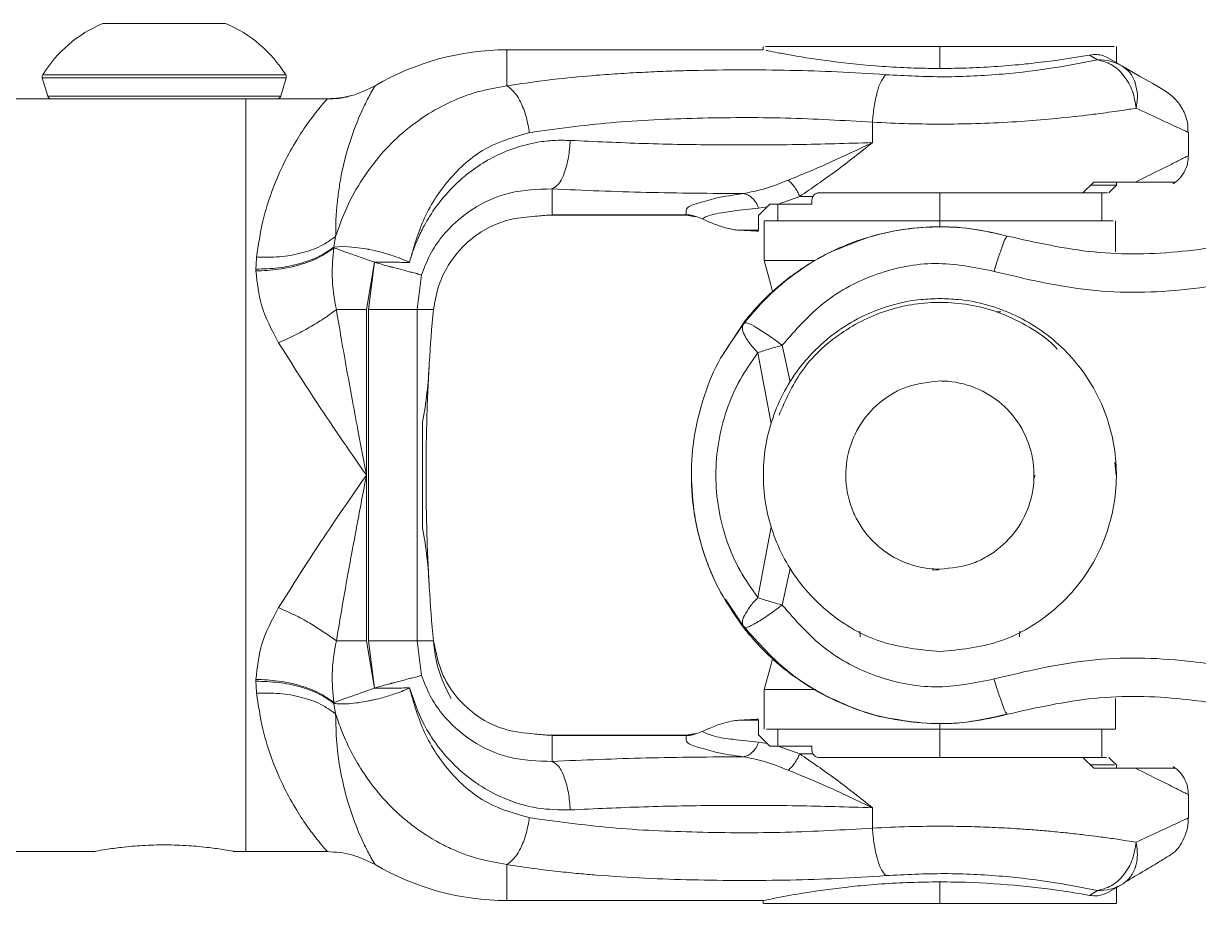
# Model space of a CAD drawing. Header units: feet. Extents: x -21 to 5170, y -254 to 1413.
# Drawn here: x 2082.839 to 2085.85, y 48.841 to 51.097 of the extents above; entities that cross this region are included whole.
import ezdxf

# ---------------------------------------------------------------- set-up
doc = ezdxf.new("R2010")
doc.units = ezdxf.units.FT
doc.header["$MEASUREMENT"] = 0
doc.layers.add('ATI CENTER SUPPORT', color=7, linetype='Continuous')

msp = doc.modelspace()

# ---------------------------------------------------------------- linework, layer by layer
at = {"layer": 'ATI CENTER SUPPORT', "color": 8, "linetype": 'Continuous', "lineweight": 15}
for p, q in [((2083.35692, 51.09696), (2083.04238, 51.09696)), ((2084.07794, 51.02942), (2084.73507, 51.02942)), ((2084.07794, 50.93717), (2084.07794, 51.02942)), ((2084.73507, 51.02925), (2084.73507, 51.0376)), ((2085.18752, 50.98175), (2085.18752, 51.0376)), ((2085.5914, 51.00374), (2085.5711, 51.01618)), ((2085.63996, 51.0376), (2085.63996, 50.99729)), ((2085.65411, 50.98842), (2085.61969, 51.0083)), ((2082.90114, 50.9109), (2082.88728, 50.95777)), ((2082.88728, 50.95777), (2083.51201, 50.95777)), ((2083.51096, 50.96559), (2082.88833, 50.96559)), ((2083.51201, 50.95777), (2083.49815, 50.9109)), ((2080.84541, 50.90399), (2083.4889, 50.90399)), ((2083.49815, 50.9109), (2082.90114, 50.9109)), ((2083.40857, 48.97429), (2083.40857, 50.90399)), ((2083.61773, 50.90399), (2083.4889, 50.90399)), ((2085.01472, 50.79169), (2085.01472, 50.84389)), ((2085.82432, 50.81774), (2085.82432, 50.758)), ((2085.58176, 50.69051), (2085.55426, 50.66302)), ((2085.58176, 50.69051), (2085.68897, 50.69051)), ((2085.63996, 50.69051), (2085.63996, 50.68234)), ((2084.19372, 50.60676), (2084.19372, 50.67271)), ((2084.77295, 50.63383), (2084.82826, 50.65352)), ((2084.82826, 50.65352), (2084.86214, 50.65352)), ((2084.87877, 50.66302), (2085.55426, 50.66302)), ((2085.18752, 50.5755), (2085.18752, 50.66305)), ((2085.6024, 50.66304), (2085.6024, 50.59087)), ((2084.723, 50.62357), (2084.7449, 50.62675)), ((2084.7449, 50.62675), (2084.72304, 50.60488)), ((2084.7449, 50.62674), (2084.75199, 50.63383)), ((2084.75199, 50.63383), (2084.85947, 50.63383)), ((2084.77263, 50.59087), (2084.77263, 50.63383)), ((2084.85947, 50.64372), (2084.85947, 50.63383)), ((2084.14995, 50.60279), (2084.19372, 50.60676)), ((2084.19372, 50.60676), (2084.53751, 50.60676)), ((2084.54062, 50.60583), (2084.19372, 50.60583)), ((2084.56062, 50.60146), (2084.53844, 50.60583)), ((2084.57887, 50.59658), (2084.55935, 50.60272)), ((2084.72304, 50.60488), (2084.72304, 50.5668)), ((2084.73741, 50.4892), (2084.73741, 50.59087)), ((2085.63762, 50.59087), (2085.63762, 50.51174)), ((2084.72304, 50.5668), (2084.67685, 50.5668)), ((2083.63907, 50.55113), (2083.63477, 50.52402)), ((2083.63477, 50.52197), (2083.63477, 50.52402)), ((2083.73878, 50.48482), (2083.7178, 50.36367)), ((2083.72307, 50.36367), (2083.739, 50.48509)), ((2083.43473, 50.46736), (2083.43473, 50.46257)), ((2083.85912, 50.45237), (2083.84756, 50.36367)), ((2083.7178, 50.36367), (2083.64081, 50.36367)), ((2083.7178, 49.5146), (2083.7178, 50.36367)), ((2083.88985, 50.36367), (2083.72307, 50.36367)), ((2083.72307, 49.5146), (2083.72307, 50.36367)), ((2083.84756, 50.36367), (2083.84756, 49.5146)), ((2085.3315, 50.35776), (2085.34382, 50.35776)), ((2084.62625, 50.23996), (2084.68606, 50.33164)), ((2084.64242, 50.26527), (2084.68492, 50.32826)), ((2084.68606, 50.33164), (2084.68145, 50.32313)), ((2084.68306, 50.3237), (2084.68457, 50.32973)), ((2084.78364, 50.27203), (2084.80393, 50.17848)), ((2084.72092, 50.25279), (2084.75534, 50.07198)), ((2083.86176, 49.80313), (2083.86176, 50.07515)), ((2085.63586, 49.97174), (2085.63965, 49.93914)), ((2085.42988, 49.93267), (2085.43122, 49.93938)), ((2085.43122, 49.93938), (2085.42988, 49.93267)), ((2085.41516, 49.85866), (2085.41686, 49.8672)), ((2084.75534, 49.8063), (2084.72092, 49.62548)), ((2084.80393, 49.69979), (2084.78364, 49.60625)), ((2085.16812, 49.696), (2085.18389, 49.6964)), ((2084.68492, 49.55001), (2084.63854, 49.62145)), ((2084.67967, 49.55809), (2084.68606, 49.54663)), ((2084.68457, 49.54855), (2084.68301, 49.55456)), ((2084.98238, 49.53953), (2084.98322, 49.52483)), ((2085.39181, 49.52483), (2085.39265, 49.53947)), ((2083.64081, 49.5146), (2083.7178, 49.5146)), ((2083.7178, 49.5146), (2083.73878, 49.39345)), ((2083.72307, 49.5146), (2083.88985, 49.5146)), ((2083.739, 49.39318), (2083.72307, 49.5146)), ((2083.84756, 49.5146), (2083.85912, 49.4259)), ((2084.79145, 49.4405), (2084.76395, 49.46363)), ((2083.43473, 49.4157), (2083.43473, 49.41091)), ((2084.73741, 49.28789), (2084.73741, 49.38957)), ((2083.63477, 49.35425), (2083.63477, 49.3563)), ((2083.63477, 49.35425), (2083.63907, 49.32714)), ((2085.63762, 49.3665), (2085.63762, 49.28789)), ((2085.36032, 49.32623), (2085.36032, 49.32623)), ((2084.67684, 49.31147), (2084.72304, 49.31147)), ((2084.72304, 49.31147), (2084.72304, 49.27339)), ((2085.18752, 49.30311), (2085.18752, 49.30445)), ((2085.18752, 49.21572), (2085.18752, 49.30252)), ((2084.19372, 49.27151), (2084.14994, 49.27549)), ((2084.15139, 49.27545), (2084.15362, 49.27539)), ((2084.19372, 49.27244), (2084.54062, 49.27244)), ((2084.19372, 49.20556), (2084.19372, 49.27151)), ((2084.53751, 49.27151), (2084.19372, 49.27151)), ((2084.53857, 49.27245), (2084.56063, 49.27682)), ((2084.55936, 49.27555), (2084.57887, 49.28169)), ((2084.72304, 49.27339), (2084.7449, 49.25152)), ((2084.77263, 49.24444), (2084.77263, 49.28789)), ((2085.6024, 49.28789), (2085.6024, 49.21572)), ((2084.7449, 49.25152), (2084.723, 49.2547)), ((2084.7449, 49.25153), (2084.75199, 49.24444)), ((2084.75199, 49.24444), (2084.85947, 49.24444)), ((2084.82826, 49.22475), (2084.77295, 49.24444)), ((2084.85947, 49.24444), (2084.85947, 49.23455)), ((2084.86214, 49.22475), (2084.82826, 49.22475)), ((2085.55426, 49.21526), (2084.87877, 49.21526)), ((2085.58176, 49.18776), (2085.55426, 49.21526)), ((2085.58176, 49.18776), (2085.79161, 49.18776)), ((2085.63996, 49.19642), (2085.63996, 49.18776)), ((2085.82432, 49.12027), (2085.82432, 49.06053)), ((2085.01472, 49.08658), (2085.01472, 49.03438)), ((2083.01874, 48.97429), (2080.84541, 48.97429)), ((2083.61773, 48.97429), (2083.37821, 48.97429)), ((2084.07794, 48.84885), (2084.07794, 48.9411)), ((2085.18752, 48.84116), (2085.18752, 48.89653)), ((2085.5711, 48.86209), (2085.5914, 48.87453)), ((2085.61969, 48.86998), (2085.65411, 48.88985)), ((2085.63996, 48.88098), (2085.63996, 48.84116)), ((2084.73507, 48.84885), (2084.07794, 48.84885)), ((2084.73507, 48.84116), (2084.73507, 48.84885))]:
    msp.add_line(p, q, dxfattribs=at)
at = {"layer": 'ATI CENTER SUPPORT', "color": 8, "linetype": 'Continuous', "lineweight": 15, "flags": 128}
for points in [[(2085.18752, 51.0376), (2085.03776, 51.0376), (2084.90489, 51.0376), (2084.80388, 51.0376), (2084.74612, 51.0376), (2084.74086, 51.0376)], [(2085.18752, 51.0376), (2085.33728, 51.0376), (2085.47015, 51.0376), (2085.57116, 51.0376), (2085.62892, 51.0376), (2085.63417, 51.0376)], [(2085.65411, 50.98842), (2085.69927, 50.96235), (2085.73325, 50.94273), (2085.75441, 50.93051), (2085.76161, 50.92636)], [(2085.57359, 50.68234), (2085.60028, 50.68234), (2085.63834, 50.68234), (2085.63513, 50.68234)], [(2085.63996, 50.68234), (2085.63031, 50.67269), (2085.62066, 50.66304)], [(2084.87454, 50.66305), (2084.91319, 50.66305), (2085.03959, 50.66305), (2085.11128, 50.66305), (2085.18752, 50.66305)], [(2084.87454, 50.66304), (2084.89576, 50.66305), (2085.00984, 50.66305), (2085.14397, 50.66305), (2085.18752, 50.66305)], [(2085.55429, 50.66304), (2085.57476, 50.66304), (2085.61717, 50.66304), (2085.61113, 50.66304), (2085.6024, 50.66304)], [(2085.55429, 50.66304), (2085.59229, 50.66304), (2085.59709, 50.66304)], [(2085.18752, 50.59087), (2085.33651, 50.59087), (2085.46871, 50.59087), (2085.56919, 50.59087), (2085.62664, 50.59087), (2085.63186, 50.59087)], [(2083.63477, 50.52402), (2083.65461, 50.52548), (2083.67236, 50.52486), (2083.69695, 50.52227), (2083.70993, 50.52028), (2083.71648, 50.51913), (2083.71975, 50.51853), (2083.72139, 50.51822), (2083.72221, 50.51806), (2083.7228, 50.51792), (2083.72295, 50.5179), (2083.72299, 50.5179), (2083.723, 50.51791)], [(2083.63477, 50.52197), (2083.64322, 50.51895), (2083.65341, 50.51532), (2083.66514, 50.51113), (2083.6782, 50.50646), (2083.69236, 50.5014), (2083.70736, 50.49604), (2083.72293, 50.49048), (2083.73878, 50.48482)], [(2084.75874, 50.40962), (2084.75311, 50.43063), (2084.73741, 50.4892)], [(2084.73741, 50.4892), (2084.754, 50.4892), (2084.80252, 50.4892), (2084.86789, 50.4892)], [(2084.73741, 49.38957), (2084.75311, 49.44813), (2084.75868, 49.46894)], [(2083.73878, 49.39345), (2083.72293, 49.38779), (2083.70736, 49.38223), (2083.69236, 49.37687), (2083.6782, 49.37181), (2083.66514, 49.36715), (2083.65341, 49.36296), (2083.64322, 49.35932), (2083.63477, 49.3563)], [(2084.86975, 49.38957), (2084.80252, 49.38957), (2084.754, 49.38957), (2084.73741, 49.38957)], [(2085.18752, 49.28789), (2085.03853, 49.28789), (2084.90632, 49.28789), (2084.80585, 49.28789), (2084.7484, 49.28789), (2084.74317, 49.28789)], [(2085.18752, 49.28789), (2085.05017, 49.28789), (2084.92831, 49.28789), (2084.83569, 49.28789), (2084.78275, 49.28789), (2084.77794, 49.28789)], [(2085.26375, 49.21572), (2085.12587, 49.21572), (2085.00638, 49.21572), (2084.88635, 49.21572), (2084.87627, 49.21572)], [(2085.6149, 49.21572), (2085.61113, 49.21572), (2085.55735, 49.21572), (2085.46185, 49.21572), (2085.33544, 49.21572), (2085.26375, 49.21572)], [(2085.62066, 49.21572), (2085.63031, 49.20607), (2085.63996, 49.19642)], [(2085.63513, 49.19642), (2085.62559, 49.19642), (2085.57309, 49.19642)], [(2085.18752, 48.84116), (2085.16706, 48.84116), (2085.08865, 48.84116), (2085.0214, 48.84116), (2084.97287, 48.84116), (2084.95762, 48.84116)]]:
    msp.add_lwpolyline(points, dxfattribs=at)
at = {"layer": 'ATI CENTER SUPPORT', "color": 8, "linetype": 'Continuous', "lineweight": 15}
for centre, radius, start, end in [((2083.1701, 50.79119), 0.33137, 112.67067, 148.24515), ((2083.22916, 50.79114), 0.33143, 31.7581, 67.32609), ((2084.07794, 50.36366), 0.66575, 90.00041, 120.50254), ((2082.89655, 50.9605), 0.00966, 148.2622, 196.42143), ((2083.50277, 50.96051), 0.00964, 343.48177, 31.76936), ((2082.91039, 50.91363), 0.00965, 196.46921, 269.99037), ((2083.4889, 50.91363), 0.00965, 270.00963, 343.53079), ((2084.19373, 50.3636), 0.24223, 90.00085, 98.8622), ((2087.11325, 50.04045), 3.23957, 174.27387, 176.71748), ((2082.80041, 50.27283), 1.07961, 349.44906, 357.51078), ((2088.94204, 49.93914), 5.07117, 176.78493, 183.21507), ((2082.80041, 49.60544), 1.0796, 2.48922, 10.55097), ((2087.11327, 49.83783), 3.23959, 183.2825, 185.72611), ((2084.19372, 49.5146), 0.24216, 261.10947, 270.05826), ((2084.07794, 49.51461), 0.66575, 239.49935, 269.99979)]:
    msp.add_arc(centre, radius, start, end, dxfattribs=at)
for points, knots in [([(2085.5711, 51.01618), (2085.55608, 51.0136), (2085.5224, 51.00781), (2085.46776, 50.99997), (2085.4045, 50.99252), (2085.33571, 50.98658), (2085.26205, 50.98268), (2085.16301, 50.98093), (2085.04451, 50.98512), (2084.91803, 50.99782), (2084.82904, 51.01148), (2084.77537, 51.02139), (2084.75386, 51.02562), (2084.74414, 51.02762), (2084.74251, 51.02795)], [0, 0, 0, 0, 0.0548526, 0.1229589, 0.1985978, 0.2840214, 0.3713732, 0.4639678, 0.640411, 0.7976458, 0.9211179, 0.9642748, 0.994017, 1, 1, 1, 1]), ([(2085.61969, 51.0083), (2085.61495, 51.01061), (2085.60546, 51.01524), (2085.58871, 51.01813), (2085.57728, 51.01687), (2085.5711, 51.01618)], [0, 0, 0, 0, 0.3148621, 0.6291657, 1, 1, 1, 1]), ([(2085.04875, 50.96564), (2085.09895, 50.96306), (2085.19898, 50.95794), (2085.34426, 50.96549), (2085.47514, 50.98091), (2085.55543, 50.99668), (2085.5914, 51.00374)], [0, 0, 0, 0, 0.2761354, 0.550339, 0.7985225, 1, 1, 1, 1]), ([(2085.69046, 50.8798), (2085.68815, 50.89454), (2085.68343, 50.92464), (2085.66088, 50.96393), (2085.62945, 50.99397), (2085.6034, 51.00066), (2085.5914, 51.00374)], [0, 0, 0, 0, 0.2608888, 0.5326728, 0.7847192, 1, 1, 1, 1]), ([(2085.5914, 51.00374), (2085.60243, 51.00342), (2085.62443, 51.00276), (2085.64424, 50.99319), (2085.65411, 50.98842)], [0, 0, 0, 0, 0.5016564, 1, 1, 1, 1]), ([(2085.65411, 50.98842), (2085.66138, 50.98309), (2085.67259, 50.97486), (2085.68134, 50.96094), (2085.68508, 50.95319), (2085.68674, 50.94908), (2085.68752, 50.94697), (2085.68789, 50.94591), (2085.68808, 50.94537), (2085.68817, 50.9451), (2085.68821, 50.94496), (2085.68825, 50.94489), (2085.68825, 50.94485), (2085.68825, 50.94484), (2085.68826, 50.94483)], [0, 0, 0, 0, 0.473633, 0.7299921, 0.8633344, 0.9312727, 0.965544, 0.9827479, 0.9913728, 0.9956813, 0.9978509, 0.9993163, 0.9997451, 1, 1, 1, 1]), ([(2084.07794, 50.93717), (2084.12181, 50.9436), (2084.19793, 50.95474), (2084.29563, 50.96351), (2084.36994, 50.9688), (2084.43208, 50.97223), (2084.49297, 50.97478), (2084.57525, 50.97724), (2084.6788, 50.97854), (2084.80268, 50.97731), (2084.92586, 50.97359), (2085.00735, 50.96831), (2085.04875, 50.96564)], [0, 0, 0, 0, 0.1366654, 0.2371398, 0.3023047, 0.3663392, 0.4290226, 0.4901704, 0.6201185, 0.7482612, 0.8720844, 1, 1, 1, 1]), ([(2085.04875, 50.96564), (2085.04475, 50.96057), (2085.03439, 50.94749), (2085.02595, 50.91875), (2085.01815, 50.88336), (2085.01588, 50.85723), (2085.01472, 50.84389)], [0, 0, 0, 0, 0.14995061, 0.38765995, 0.68758676, 1, 1, 1, 1]), ([(2083.74013, 50.93735), (2083.72053, 50.92756), (2083.68193, 50.90829), (2083.63891, 50.9054), (2083.61773, 50.90399)], [0, 0, 0, 0, 0.50786415, 1, 1, 1, 1]), ([(2083.63907, 50.55113), (2083.63909, 50.56089), (2083.63913, 50.58034), (2083.64076, 50.61326), (2083.64409, 50.64951), (2083.64857, 50.68041), (2083.65599, 50.72193), (2083.66787, 50.77141), (2083.68824, 50.83189), (2083.70848, 50.87859), (2083.72464, 50.91035), (2083.73462, 50.92801), (2083.73905, 50.93552), (2083.74013, 50.93735)], [0, 0, 0, 0, 0.0724689, 0.1443743, 0.2446658, 0.3426391, 0.3761157, 0.5577768, 0.7198114, 0.8493606, 0.9353, 0.9842305, 1, 1, 1, 1]), ([(2083.63907, 50.55113), (2083.6466, 50.57266), (2083.66346, 50.62088), (2083.70012, 50.68921), (2083.74743, 50.75486), (2083.80305, 50.81249), (2083.86547, 50.86037), (2083.93373, 50.8977), (2084.00413, 50.92435), (2084.05367, 50.93296), (2084.07794, 50.93717)], [0, 0, 0, 0, 0.11077333, 0.24811088, 0.3752172, 0.50318201, 0.63615884, 0.75597721, 0.88046911, 1, 1, 1, 1]), ([(2084.13536, 50.81707), (2084.13324, 50.8301), (2084.12901, 50.85606), (2084.11591, 50.89108), (2084.10008, 50.92024), (2084.08454, 50.93212), (2084.07794, 50.93717)], [0, 0, 0, 0, 0.288569, 0.5749032, 0.8192573, 1, 1, 1, 1]), ([(2085.68826, 50.94483), (2085.69073, 50.93449), (2085.69588, 50.91299), (2085.69231, 50.89114), (2085.69046, 50.8798)], [0, 0, 0, 0, 0.4806405, 1, 1, 1, 1]), ([(2085.76161, 50.92636), (2085.77151, 50.9195), (2085.79175, 50.90548), (2085.81252, 50.87428), (2085.82372, 50.84381), (2085.82323, 50.8245), (2085.82306, 50.81772)], [0, 0, 0, 0, 0.2737733, 0.5595905, 0.8452585, 1, 1, 1, 1]), ([(2083.43651, 50.49795), (2083.44096, 50.52892), (2083.44942, 50.58789), (2083.47509, 50.66891), (2083.50499, 50.73817), (2083.53665, 50.79541), (2083.56653, 50.84048), (2083.59135, 50.87306), (2083.60787, 50.89283), (2083.61572, 50.90171), (2083.61773, 50.90399)], [0, 0, 0, 0, 0.2074684, 0.3950883, 0.5623922, 0.707923, 0.8289197, 0.9212576, 0.9798376, 1, 1, 1, 1]), ([(2083.61773, 50.90399), (2083.63692, 50.90414), (2083.65731, 50.9043), (2083.67603, 50.91141), (2083.67714, 50.91183)], [0, 0, 0, 0, 0.9409931, 1, 1, 1, 1]), ([(2085.01472, 50.84389), (2085.04569, 50.84243), (2085.10734, 50.83951), (2085.1996, 50.83862), (2085.29173, 50.84036), (2085.38038, 50.84465), (2085.46754, 50.85143), (2085.53907, 50.8588), (2085.60225, 50.86673), (2085.64815, 50.87313), (2085.67873, 50.87795), (2085.69046, 50.8798)], [0, 0, 0, 0, 0.13719478, 0.27307423, 0.40816155, 0.54487534, 0.66570313, 0.79497472, 0.86301793, 0.94745479, 1, 1, 1, 1]), ([(2085.82432, 50.81774), (2085.82155, 50.81902), (2085.81034, 50.8242), (2085.7854, 50.83579), (2085.74355, 50.85518), (2085.71013, 50.87068), (2085.69046, 50.8798)], [0, 0, 0, 0, 0.06212747, 0.25101486, 0.55919408, 1, 1, 1, 1]), ([(2084.13536, 50.81707), (2084.20471, 50.82666), (2084.34747, 50.84641), (2084.56707, 50.85539), (2084.79099, 50.85698), (2084.94056, 50.84823), (2085.01472, 50.84389)], [0, 0, 0, 0, 0.2381697, 0.490197, 0.7472647, 1, 1, 1, 1]), ([(2083.82803, 50.48451), (2083.83911, 50.52346), (2083.86149, 50.60222), (2083.92986, 50.70474), (2084.02233, 50.78521), (2084.09839, 50.80665), (2084.13536, 50.81707)], [0, 0, 0, 0, 0.25232951, 0.51018012, 0.76194868, 1, 1, 1, 1]), ([(2083.82803, 50.48451), (2083.83111, 50.49461), (2083.83725, 50.51478), (2083.84972, 50.54611), (2083.86826, 50.58451), (2083.89682, 50.62998), (2083.93392, 50.67396), (2083.97646, 50.71262), (2084.02025, 50.74297), (2084.06246, 50.76449), (2084.09769, 50.77795), (2084.12705, 50.78658), (2084.16044, 50.79355), (2084.19832, 50.79817), (2084.22631, 50.79753), (2084.24023, 50.79721)], [0, 0, 0, 0, 0.0566662, 0.1131825, 0.1808773, 0.285419, 0.4006003, 0.4886264, 0.5934316, 0.6856897, 0.7422921, 0.7957348, 0.849838, 0.9253121, 1, 1, 1, 1]), ([(2084.19372, 50.67271), (2084.1995, 50.67652), (2084.21441, 50.68636), (2084.22673, 50.71687), (2084.23698, 50.75429), (2084.23913, 50.7827), (2084.24023, 50.79721)], [0, 0, 0, 0, 0.1481931, 0.3824167, 0.6847078, 1, 1, 1, 1]), ([(2084.24023, 50.79721), (2084.30302, 50.79428), (2084.4309, 50.78832), (2084.62462, 50.78518), (2084.82003, 50.78559), (2084.95022, 50.78967), (2085.01472, 50.79169)], [0, 0, 0, 0, 0.2433918, 0.4956748, 0.7501325, 1, 1, 1, 1]), ([(2084.79869, 50.69542), (2084.82753, 50.70712), (2084.88149, 50.72901), (2084.95297, 50.76237), (2084.99609, 50.78284), (2085.01472, 50.79169)], [0, 0, 0, 0, 0.3946709, 0.7383919, 1, 1, 1, 1]), ([(2085.01472, 50.79169), (2084.98363, 50.76691), (2084.9231, 50.71866), (2084.85929, 50.67484), (2084.82826, 50.65352)], [0, 0, 0, 0, 0.5135961, 1, 1, 1, 1]), ([(2085.68897, 50.69051), (2085.70891, 50.70046), (2085.74274, 50.71733), (2085.78507, 50.73842), (2085.81024, 50.75098), (2085.82152, 50.75661), (2085.82432, 50.758)], [0, 0, 0, 0, 0.4419105, 0.7499038, 0.9380745, 1, 1, 1, 1]), ([(2085.82351, 50.75801), (2085.82364, 50.75367), (2085.82401, 50.7411), (2085.81711, 50.72113), (2085.80428, 50.70029), (2085.79162, 50.69043), (2085.78543, 50.6856)], [0, 0, 0, 0, 0.1518164, 0.4400387, 0.7263626, 1, 1, 1, 1]), ([(2084.68303, 50.66106), (2084.70161, 50.66456), (2084.74132, 50.67203), (2084.77876, 50.6873), (2084.79869, 50.69542)], [0, 0, 0, 0, 0.467743, 1, 1, 1, 1]), ([(2084.79869, 50.69542), (2084.8016, 50.69282), (2084.80776, 50.68731), (2084.81571, 50.67719), (2084.82289, 50.66588), (2084.82649, 50.65761), (2084.82827, 50.65352)], [0, 0, 0, 0, 0.22578273, 0.47813732, 0.74214957, 1, 1, 1, 1]), ([(2085.79161, 50.69051), (2085.7918, 50.69051), (2085.79529, 50.69051), (2085.76686, 50.69051), (2085.74878, 50.69051), (2085.71315, 50.69051), (2085.68897, 50.69051)], [0, 0, 0, 0, 0.0053254, 0.0951155, 0.3859618, 1, 1, 1, 1]), ([(2084.19372, 50.67271), (2084.15692, 50.67173), (2084.0849, 50.6698), (2083.9859, 50.62435), (2083.91971, 50.56482), (2083.87912, 50.50484), (2083.86589, 50.47012), (2083.85912, 50.45238)], [0, 0, 0, 0, 0.254677, 0.4984567, 0.7414499, 0.8678516, 1, 1, 1, 1]), ([(2084.68303, 50.66106), (2084.60045, 50.66154), (2084.43728, 50.6625), (2084.27425, 50.66934), (2084.19372, 50.67271)], [0, 0, 0, 0, 0.5060796, 1, 1, 1, 1]), ([(2084.53751, 50.60676), (2084.53722, 50.6118), (2084.53632, 50.62723), (2084.5735, 50.6378), (2084.61786, 50.65152), (2084.65906, 50.65755), (2084.68303, 50.66106)], [0, 0, 0, 0, 0.0848811, 0.2597829, 0.5692969, 1, 1, 1, 1]), ([(2084.723, 50.62357), (2084.72102, 50.62839), (2084.71709, 50.63796), (2084.70748, 50.64969), (2084.69597, 50.65827), (2084.68717, 50.66017), (2084.68303, 50.66106)], [0, 0, 0, 0, 0.2704629, 0.5360301, 0.7812601, 1, 1, 1, 1]), ([(2084.86214, 50.65352), (2084.86122, 50.6516), (2084.85972, 50.64848), (2084.85954, 50.64504), (2084.85947, 50.64372)], [0, 0, 0, 0, 0.6147224, 1, 1, 1, 1]), ([(2084.87877, 50.66302), (2084.87593, 50.66265), (2084.87055, 50.66195), (2084.865, 50.65774), (2084.86286, 50.65458), (2084.86214, 50.65352)], [0, 0, 0, 0, 0.42434759, 0.80696813, 1, 1, 1, 1]), ([(2084.57886, 50.59659), (2084.58231, 50.59864), (2084.59173, 50.60424), (2084.61858, 50.61007), (2084.66291, 50.61775), (2084.70105, 50.62144), (2084.723, 50.62357)], [0, 0, 0, 0, 0.0811968, 0.2218335, 0.5520513, 1, 1, 1, 1]), ([(2084.14995, 50.60279), (2084.12995, 50.6012), (2084.09037, 50.59806), (2084.03068, 50.57595), (2083.97284, 50.53713), (2083.929, 50.48382), (2083.90009, 50.42398), (2083.89339, 50.38455), (2083.88985, 50.36367)], [0, 0, 0, 0, 0.1552996, 0.3072913, 0.4889365, 0.6906041, 0.8362047, 1, 1, 1, 1]), ([(2084.14995, 50.60279), (2084.15095, 50.60282), (2084.15235, 50.60286), (2084.15709, 50.60297), (2084.15638, 50.60296), (2084.15633, 50.60296)], [0, 0, 0, 0, 0.7046958, 0.9782773, 1, 1, 1, 1]), ([(2084.53751, 50.60676), (2084.54118, 50.6066), (2084.54856, 50.60627), (2084.55578, 50.60416), (2084.55929, 50.60275), (2084.55935, 50.60272)], [0, 0, 0, 0, 0.49176098, 0.9914726, 1, 1, 1, 1]), ([(2084.55935, 50.60272), (2084.55777, 50.60286), (2084.55599, 50.60301), (2084.55705, 50.60292), (2084.55717, 50.60291)], [0, 0, 0, 0, 0.883823, 1, 1, 1, 1]), ([(2084.57886, 50.59659), (2084.58111, 50.59546), (2084.59304, 50.58947), (2084.61367, 50.5807), (2084.63907, 50.57274), (2084.65966, 50.56823), (2084.67161, 50.56724), (2084.67685, 50.5668)], [0, 0, 0, 0, 0.0732002, 0.3883605, 0.6511741, 0.8472414, 1, 1, 1, 1]), ([(2084.74317, 50.59087), (2084.7422, 50.59087), (2084.72615, 50.59087), (2084.82407, 50.59087), (2084.87002, 50.59087), (2085.00679, 50.59087), (2085.10715, 50.59087), (2085.17169, 50.59087), (2085.18752, 50.59087)], [0, 0, 0, 0, 0.0060706, 0.1004711, 0.2962489, 0.5713869, 0.8948778, 1, 1, 1, 1]), ([(2085.36032, 50.55205), (2085.43413, 50.53547), (2085.58189, 50.50229), (2085.80991, 50.50681), (2086.01062, 50.54384), (2086.12836, 50.59155), (2086.1758, 50.6122)], [0, 0, 0, 0, 0.2503621, 0.50115165, 0.7514407, 0.9228652, 0.9228652, 0.9228652, 0.9228652]), ([(2084.67685, 50.5668), (2084.68857, 50.56627), (2084.70397, 50.56557), (2084.71937, 50.56488), (2084.72304, 50.56472)], [0, 0, 0, 0, 0.7616712, 1, 1, 1, 1]), ([(2084.68458, 50.32974), (2084.69143, 50.33828), (2084.71133, 50.3631), (2084.74184, 50.39487), (2084.77426, 50.42403), (2084.79901, 50.44398), (2084.83326, 50.46907), (2084.87825, 50.4971), (2084.93505, 50.5248), (2085.00256, 50.55012), (2085.08223, 50.56955), (2085.1753, 50.5779), (2085.26872, 50.57367), (2085.32953, 50.55932), (2085.36032, 50.55205)], [0, 0, 0, 0, 0.0435317, 0.1265007, 0.1747847, 0.2169077, 0.2528554, 0.3436113, 0.4272666, 0.5037638, 0.630066, 0.7519837, 0.8744176, 1, 1, 1, 1]), ([(2084.93263, 50.52107), (2084.95748, 50.53136), (2085.01112, 50.55359), (2085.09804, 50.57139), (2085.18848, 50.57765), (2085.27626, 50.57184), (2085.33205, 50.55836), (2085.35943, 50.55174)], [0, 0, 0, 0, 0.1845698, 0.3984263, 0.6060072, 0.8066891, 1, 1, 1, 1]), ([(2083.43651, 50.49795), (2083.45611, 50.49765), (2083.49495, 50.49706), (2083.55055, 50.50702), (2083.60018, 50.52352), (2083.62681, 50.54242), (2083.63907, 50.55113)], [0, 0, 0, 0, 0.2743567, 0.5439125, 0.7898923, 1, 1, 1, 1]), ([(2085.36032, 50.55205), (2085.35875, 50.55016), (2085.35269, 50.54284), (2085.34682, 50.52312), (2085.33638, 50.49528), (2085.3298, 50.47327), (2085.32628, 50.4615)], [0, 0, 0, 0, 0.0754775, 0.291784, 0.6214403, 1, 1, 1, 1]), ([(2083.43473, 50.46736), (2083.45397, 50.46791), (2083.4922, 50.46901), (2083.54677, 50.48036), (2083.59565, 50.49731), (2083.62242, 50.51559), (2083.63477, 50.52402)], [0, 0, 0, 0, 0.27253167, 0.54165932, 0.78856702, 1, 1, 1, 1]), ([(2083.63477, 50.52197), (2083.62242, 50.51342), (2083.59566, 50.49487), (2083.54681, 50.47728), (2083.49225, 50.46514), (2083.45398, 50.46343), (2083.43473, 50.46257)], [0, 0, 0, 0, 0.2117831, 0.4589788, 0.7280398, 1, 1, 1, 1]), ([(2083.64081, 50.36367), (2083.63578, 50.39203), (2083.62647, 50.44458), (2083.63215, 50.49758), (2083.63477, 50.52197)], [0, 0, 0, 0, 0.5398022, 1, 1, 1, 1]), ([(2083.723, 50.51791), (2083.73268, 50.51586), (2083.75192, 50.51178), (2083.77962, 50.50382), (2083.80517, 50.49519), (2083.82083, 50.48812), (2083.82815, 50.48482)], [0, 0, 0, 0, 0.2685213, 0.5338889, 0.7820089, 1, 1, 1, 1]), ([(2084.68487, 50.32712), (2084.70711, 50.35367), (2084.751, 50.40607), (2084.83124, 50.46778), (2084.89232, 50.50617), (2084.92785, 50.5193), (2084.93263, 50.52107)], [0, 0, 0, 0, 0.3257361, 0.6427685, 0.951879, 1, 1, 1, 1]), ([(2085.32628, 50.4615), (2085.4074, 50.44215), (2085.57023, 50.40328), (2085.82293, 50.40841), (2086.02146, 50.44755), (2086.13029, 50.48979), (2086.16084, 50.50271)], [0, 0, 0, 0, 0.24906846, 0.5000012, 0.75105794, 0.85050416, 0.85050416, 0.85050416, 0.85050416]), ([(2083.43651, 50.49795), (2083.43605, 50.49288), (2083.43512, 50.4827), (2083.43486, 50.47249), (2083.43473, 50.46736)], [0, 0, 0, 0, 0.4985896, 1, 1, 1, 1]), ([(2083.82803, 50.48451), (2083.81444, 50.48465), (2083.78466, 50.48495), (2083.75488, 50.48482), (2083.73869, 50.48475)], [0, 0, 0, 0, 0.4564928, 1, 1, 1, 1]), ([(2083.73869, 50.48475), (2083.75195, 50.48098), (2083.76567, 50.47708), (2083.78301, 50.47255), (2083.79594, 50.46912), (2083.81092, 50.46516), (2083.82633, 50.46107), (2083.83721, 50.45819), (2083.84863, 50.45516), (2083.85608, 50.45319), (2083.85912, 50.45238)], [0, 0, 0, 0, 0.3315718, 0.3430207, 0.4312031, 0.6534231, 0.7156293, 0.8146898, 0.9242315, 1, 1, 1, 1]), ([(2085.32628, 50.4615), (2085.27618, 50.47167), (2085.17598, 50.492), (2085.02356, 50.46078), (2084.88511, 50.38906), (2084.81757, 50.31116), (2084.78364, 50.27203)], [0, 0, 0, 0, 0.24880877, 0.49767902, 0.7476196, 1, 1, 1, 1]), ([(2083.49276, 50.27876), (2083.47587, 50.30996), (2083.44464, 50.36761), (2083.43785, 50.43269), (2083.43473, 50.46257)], [0, 0, 0, 0, 0.5409691, 1, 1, 1, 1]), ([(2085.18752, 49.48694), (2085.13665, 49.49194), (2085.0349, 49.50195), (2084.89948, 49.57994), (2084.79653, 49.69478), (2084.73766, 49.83818), (2084.72951, 49.99275), (2084.77299, 50.14133), (2084.86323, 50.26725), (2084.98992, 50.35574), (2085.10513, 50.38915), (2085.17165, 50.39131), (2085.18752, 50.39183)], [0, 0, 0, 0, 0.1073684, 0.2147376, 0.3221066, 0.4294672, 0.5368484, 0.6442295, 0.7515874, 0.8589584, 0.9663414, 1, 1, 1, 1]), ([(2084.77529, 50.0931), (2084.79208, 50.13148), (2084.82798, 50.21357), (2084.92932, 50.30737), (2085.05415, 50.36906), (2085.16932, 50.38592), (2085.26324, 50.37764), (2085.33695, 50.35873), (2085.40831, 50.3252), (2085.4599, 50.29203), (2085.48347, 50.26748), (2085.48834, 50.2624)], [0, 0, 0, 0, 0.1438634, 0.3076427, 0.4649418, 0.6205834, 0.7031695, 0.7904066, 0.8822979, 0.9756615, 1, 1, 1, 1]), ([(2085.18752, 49.48694), (2085.23839, 49.49194), (2085.34014, 49.50195), (2085.47556, 49.57993), (2085.5785, 49.69478), (2085.63737, 49.83818), (2085.64552, 49.99275), (2085.60205, 50.14133), (2085.5118, 50.26725), (2085.38512, 50.35574), (2085.26991, 50.38915), (2085.20339, 50.39131), (2085.18752, 50.39183)], [0, 0, 0, 0, 0.1073688, 0.2147385, 0.3221057, 0.4294667, 0.5368483, 0.6442289, 0.7515891, 0.8589578, 0.9663413, 1, 1, 1, 1]), ([(2083.49276, 50.27876), (2083.50618, 50.28473), (2083.5332, 50.29672), (2083.57187, 50.31755), (2083.60811, 50.33953), (2083.63023, 50.35586), (2083.64081, 50.36367)], [0, 0, 0, 0, 0.25752022, 0.51818985, 0.76949198, 1, 1, 1, 1]), ([(2083.7178, 49.93914), (2083.71111, 49.97455), (2083.69917, 50.03776), (2083.68256, 50.12699), (2083.66769, 50.20842), (2083.65375, 50.28668), (2083.64495, 50.33901), (2083.64081, 50.36367)], [0, 0, 0, 0, 0.2505758, 0.4473057, 0.6310284, 0.8261528, 1, 1, 1, 1]), ([(2084.68678, 50.29886), (2084.68375, 50.30488), (2084.67962, 50.3131), (2084.68233, 50.32146), (2084.68306, 50.3237)], [0, 0, 0, 0, 0.7324886, 1, 1, 1, 1]), ([(2084.68457, 50.32973), (2084.68778, 50.32969), (2084.6995, 50.32955), (2084.72045, 50.31485), (2084.75047, 50.29698), (2084.77218, 50.28065), (2084.78364, 50.27203)], [0, 0, 0, 0, 0.0819293, 0.2999731, 0.630612, 1, 1, 1, 1]), ([(2084.72092, 50.2528), (2084.71393, 50.26044), (2084.70377, 50.27154), (2084.69402, 50.28571), (2084.69004, 50.29249), (2084.68832, 50.29573), (2084.68752, 50.29731), (2084.68714, 50.29809), (2084.68696, 50.29847), (2084.68687, 50.29867), (2084.68682, 50.29877), (2084.6868, 50.29882), (2084.68678, 50.29885), (2084.68678, 50.29885), (2084.68678, 50.29886)], [0, 0, 0, 0, 0.5389955, 0.7830851, 0.8953075, 0.9486453, 0.9745811, 0.9873543, 0.9937005, 0.9968511, 0.9984084, 0.9994807, 0.9998141, 1, 1, 1, 1]), ([(2083.7178, 49.93914), (2083.67859, 49.99567), (2083.60118, 50.10729), (2083.52859, 50.2221), (2083.49276, 50.27876)], [0, 0, 0, 0, 0.5064535, 1, 1, 1, 1]), ([(2084.68458, 49.54854), (2084.66377, 49.57823), (2084.62303, 49.63638), (2084.58171, 49.73444), (2084.55628, 49.83551), (2084.54799, 49.93912), (2084.55615, 50.04285), (2084.5822, 50.14355), (2084.61209, 50.21986), (2084.63797, 50.25822), (2084.64445, 50.26783)], [0, 0, 0, 0, 0.1415901, 0.2772727, 0.4138187, 0.5481389, 0.6824616, 0.8190054, 0.9546888, 1, 1, 1, 1]), ([(2084.78364, 50.27203), (2084.77275, 50.26906), (2084.75164, 50.26332), (2084.73094, 50.25623), (2084.72092, 50.25279)], [0, 0, 0, 0, 0.5157768, 1, 1, 1, 1]), ([(2084.72092, 49.62548), (2084.70506, 49.648), (2084.67305, 49.69345), (2084.63958, 49.77094), (2084.61819, 49.85346), (2084.61104, 49.93914), (2084.61819, 50.02481), (2084.63958, 50.10734), (2084.67305, 50.18483), (2084.70506, 50.23028), (2084.72092, 50.2528)], [0, 0, 0, 0, 0.1222365, 0.2466797, 0.3728596, 0.4999998, 0.6271399, 0.7533199, 0.8777633, 1, 1, 1, 1]), ([(2085.18752, 49.69817), (2085.18069, 49.69835), (2085.14687, 49.69925), (2085.08672, 49.7153), (2085.01824, 49.76107), (2084.97707, 49.8162), (2084.95134, 49.87866), (2084.94178, 49.94677), (2084.95809, 50.02762), (2085.00019, 50.09869), (2085.05293, 50.1425), (2085.11569, 50.17331), (2085.15833, 50.17763), (2085.18752, 50.1806)], [0, 0, 0, 0, 0.0271456, 0.1344911, 0.241834, 0.3491768, 0.402271, 0.5096112, 0.6169522, 0.7242928, 0.8316322, 0.8847232, 1, 1, 1, 1]), ([(2085.18752, 50.1806), (2085.19435, 50.18042), (2085.22816, 50.17952), (2085.28832, 50.16348), (2085.35681, 50.11767), (2085.40628, 50.05152), (2085.43108, 49.97284), (2085.42881, 49.90411), (2085.40986, 49.83927), (2085.37484, 49.78004), (2085.3221, 49.73628), (2085.25934, 49.70546), (2085.21671, 49.70114), (2085.18752, 49.69817)], [0, 0, 0, 0, 0.0271458, 0.1344862, 0.2418348, 0.3491783, 0.4565215, 0.563864, 0.6169568, 0.7242968, 0.8316369, 0.8847284, 1, 1, 1, 1]), ([(2083.49276, 49.59951), (2083.52859, 49.65617), (2083.60118, 49.77098), (2083.67859, 49.8826), (2083.7178, 49.93914)], [0, 0, 0, 0, 0.4935462, 1, 1, 1, 1]), ([(2083.64081, 49.5146), (2083.6461, 49.5459), (2083.65746, 49.61322), (2083.67525, 49.7116), (2083.69564, 49.82181), (2083.70966, 49.89605), (2083.7178, 49.93914)], [0, 0, 0, 0, 0.22071323, 0.47466309, 0.69513953, 1, 1, 1, 1]), ([(2084.55072, 49.93914), (2084.55233, 49.90463), (2084.55557, 49.83509), (2084.58217, 49.73358), (2084.62367, 49.63497), (2084.66496, 49.57652), (2084.68606, 49.54663)], [0, 0, 0, 0, 0.2447303, 0.4931656, 0.7408915, 1, 1, 1, 1]), ([(2084.68301, 49.55456), (2084.68231, 49.55668), (2084.67956, 49.56501), (2084.68777, 49.58204), (2084.70064, 49.60346), (2084.71375, 49.61769), (2084.72092, 49.62548)], [0, 0, 0, 0, 0.0791186, 0.3101422, 0.6221462, 1, 1, 1, 1]), ([(2084.72092, 49.62548), (2084.73094, 49.62205), (2084.75164, 49.61496), (2084.77275, 49.60922), (2084.78364, 49.60625)], [0, 0, 0, 0, 0.48422307, 1, 1, 1, 1]), ([(2083.43473, 49.4157), (2083.43785, 49.44557), (2083.44464, 49.51065), (2083.47586, 49.56831), (2083.49276, 49.59951)], [0, 0, 0, 0, 0.4588699, 1, 1, 1, 1]), ([(2083.49276, 49.59951), (2083.5064, 49.59342), (2083.53369, 49.58124), (2083.58414, 49.55449), (2083.61859, 49.53024), (2083.64081, 49.5146)], [0, 0, 0, 0, 0.2619917, 0.5240982, 1, 1, 1, 1]), ([(2084.78364, 49.60625), (2084.77217, 49.59775), (2084.75525, 49.58521), (2084.73512, 49.57182), (2084.7255, 49.56575), (2084.72096, 49.56301), (2084.71878, 49.56171), (2084.71771, 49.56108), (2084.71719, 49.56077), (2084.71693, 49.56062), (2084.71679, 49.56054), (2084.71672, 49.5605), (2084.71668, 49.56048), (2084.71667, 49.56047), (2084.71667, 49.56047)], [0, 0, 0, 0, 0.5276274, 0.7781231, 0.8934891, 0.9479657, 0.9742664, 0.9872099, 0.9936116, 0.9968312, 0.9983913, 0.9994908, 0.9998131, 1, 1, 1, 1]), ([(2085.32628, 49.41677), (2085.27618, 49.40661), (2085.17598, 49.38628), (2085.02356, 49.4175), (2084.88511, 49.48922), (2084.81757, 49.56711), (2084.78364, 49.60625)], [0, 0, 0, 0, 0.24880887, 0.49767922, 0.74761977, 1, 1, 1, 1]), ([(2084.71667, 49.56047), (2084.71257, 49.5581), (2084.70539, 49.55396), (2084.69591, 49.54996), (2084.68904, 49.54695), (2084.6857, 49.54814), (2084.68457, 49.54855)], [0, 0, 0, 0, 0.4017445, 0.7038503, 0.8996989, 1, 1, 1, 1]), ([(2085.36032, 49.32623), (2085.32952, 49.31896), (2085.26872, 49.3046), (2085.17529, 49.30038), (2085.08222, 49.30873), (2084.99254, 49.3306), (2084.90434, 49.36613), (2084.8375, 49.40547), (2084.78524, 49.44471), (2084.74564, 49.47945), (2084.71132, 49.51518), (2084.69142, 49.54), (2084.68458, 49.54854)], [0, 0, 0, 0, 0.1256128, 0.2480525, 0.3700062, 0.4963089, 0.6137158, 0.7471243, 0.8033646, 0.8734809, 0.9564796, 1, 1, 1, 1]), ([(2085.05556, 49.3165), (2085.05547, 49.31651), (2085.02363, 49.32077), (2084.96347, 49.3421), (2084.87912, 49.38019), (2084.7801, 49.44416), (2084.72253, 49.50884), (2084.68487, 49.55115)], [0, 0, 0, 0, 0.0005822, 0.2154324, 0.4226063, 0.6222846, 1, 1, 1, 1]), ([(2083.63477, 49.3563), (2083.63215, 49.38068), (2083.62647, 49.43368), (2083.63578, 49.48623), (2083.64081, 49.5146)], [0, 0, 0, 0, 0.46003257, 1, 1, 1, 1]), ([(2083.9349, 49.36641), (2083.92224, 49.39181), (2083.89883, 49.43876), (2083.89241, 49.49074), (2083.88947, 49.5146)], [0, 0, 0, 0, 0.5410332, 1, 1, 1, 1]), ([(2083.88985, 49.5146), (2083.89602, 49.48393), (2083.90651, 49.43179), (2083.94753, 49.3695), (2083.99828, 49.32109), (2084.06682, 49.28401), (2084.1222, 49.27833), (2084.14994, 49.27549)], [0, 0, 0, 0, 0.2410028, 0.4096177, 0.5701892, 0.7846719, 1, 1, 1, 1]), ([(2085.91032, 49.45015), (2085.88109, 49.45528), (2085.76829, 49.47098), (2085.57023, 49.47499), (2085.4074, 49.43613), (2085.32628, 49.41677)], [0.41133796, 0.41133796, 0.41133796, 0.41133796, 0.49999881, 0.75093154, 1, 1, 1, 1]), ([(2083.43473, 49.4157), (2083.45398, 49.41484), (2083.49225, 49.41313), (2083.54681, 49.40099), (2083.59566, 49.3834), (2083.62242, 49.36485), (2083.63477, 49.3563)], [0, 0, 0, 0, 0.2719602, 0.5410212, 0.788217, 1, 1, 1, 1]), ([(2083.85912, 49.42589), (2083.85608, 49.42509), (2083.84863, 49.42311), (2083.8372, 49.42008), (2083.82632, 49.4172), (2083.81091, 49.41312), (2083.79677, 49.40937), (2083.7843, 49.40607), (2083.78029, 49.40501), (2083.76567, 49.40119), (2083.75195, 49.39729), (2083.73869, 49.39352)], [0, 0, 0, 0, 0.07576956, 0.18534734, 0.28440761, 0.3465769, 0.56879734, 0.63636475, 0.65697947, 0.66842816, 1, 1, 1, 1]), ([(2083.85912, 49.42589), (2083.86589, 49.40815), (2083.87912, 49.37343), (2083.91971, 49.31346), (2083.9859, 49.25392), (2084.0849, 49.20847), (2084.15692, 49.20654), (2084.19372, 49.20556)], [0, 0, 0, 0, 0.1321485, 0.2585501, 0.5015432, 0.745323, 1, 1, 1, 1]), ([(2085.32628, 49.41677), (2085.3298, 49.40501), (2085.33638, 49.383), (2085.34682, 49.35516), (2085.35269, 49.33543), (2085.35875, 49.32812), (2085.36032, 49.32623)], [0, 0, 0, 0, 0.3785581, 0.708214, 0.9245213, 1, 1, 1, 1]), ([(2083.43473, 49.41091), (2083.43486, 49.40578), (2083.43512, 49.39557), (2083.43605, 49.3854), (2083.43651, 49.38032)], [0, 0, 0, 0, 0.5014289, 1, 1, 1, 1]), ([(2083.43473, 49.41091), (2083.45401, 49.41035), (2083.49229, 49.40925), (2083.54689, 49.39788), (2083.59572, 49.38092), (2083.62245, 49.36266), (2083.63477, 49.35425)], [0, 0, 0, 0, 0.2730923, 0.5423919, 0.7890435, 1, 1, 1, 1]), ([(2083.82815, 49.39346), (2083.82155, 49.39045), (2083.80852, 49.38453), (2083.78397, 49.3758), (2083.75902, 49.36844), (2083.73886, 49.36366), (2083.72829, 49.36142), (2083.72477, 49.36072), (2083.723, 49.36036)], [0, 0, 0, 0, 0.19678, 0.3884768, 0.706829, 0.9024952, 0.9510053, 1, 1, 1, 1]), ([(2083.73869, 49.39352), (2083.75488, 49.39345), (2083.78466, 49.39332), (2083.81444, 49.39362), (2083.82803, 49.39376)], [0, 0, 0, 0, 0.5435072, 1, 1, 1, 1]), ([(2084.24023, 49.08106), (2084.21228, 49.08138), (2084.15363, 49.08203), (2084.07406, 49.10671), (2084.0218, 49.13482), (2083.978, 49.1648), (2083.92459, 49.21076), (2083.86386, 49.29137), (2083.83918, 49.3619), (2083.82803, 49.39376)], [0, 0, 0, 0, 0.1497345, 0.3142247, 0.4415441, 0.4677317, 0.5996258, 0.8191518, 1, 1, 1, 1]), ([(2084.13536, 49.0612), (2084.09839, 49.07162), (2084.02233, 49.09306), (2083.92986, 49.17353), (2083.86149, 49.27605), (2083.83911, 49.35481), (2083.82803, 49.39376)], [0, 0, 0, 0, 0.2380513, 0.4898198, 0.7476705, 1, 1, 1, 1]), ([(2083.63907, 49.32714), (2083.62681, 49.33585), (2083.60018, 49.35474), (2083.55055, 49.37125), (2083.49495, 49.38121), (2083.45611, 49.38062), (2083.43651, 49.38032)], [0, 0, 0, 0, 0.2101091, 0.4560892, 0.7256444, 1, 1, 1, 1]), ([(2083.61773, 48.97428), (2083.61572, 48.97656), (2083.60787, 48.98544), (2083.59135, 49.00521), (2083.56653, 49.03779), (2083.53665, 49.08286), (2083.50499, 49.1401), (2083.47509, 49.20936), (2083.44942, 49.29038), (2083.44096, 49.34936), (2083.43651, 49.38032)], [0, 0, 0, 0, 0.0201622, 0.0787424, 0.1710807, 0.292077, 0.4376082, 0.6049116, 0.792531, 1, 1, 1, 1]), ([(2083.723, 49.36036), (2083.71424, 49.35878), (2083.69748, 49.35575), (2083.67359, 49.35329), (2083.65284, 49.35229), (2083.64032, 49.35365), (2083.63477, 49.35425)], [0, 0, 0, 0, 0.3005365, 0.5751168, 0.8115121, 1, 1, 1, 1]), ([(2085.90688, 49.3517), (2085.87464, 49.35752), (2085.76689, 49.37232), (2085.58189, 49.37598), (2085.43413, 49.34281), (2085.36032, 49.32623)], [0.39033106, 0.39033106, 0.39033106, 0.39033106, 0.49884839, 0.74963791, 1, 1, 1, 1]), ([(2084.07794, 48.9411), (2084.05367, 48.94531), (2084.00413, 48.95391), (2083.94424, 48.97664), (2083.90186, 48.99804), (2083.88062, 49.01059), (2083.86471, 49.02071), (2083.85015, 49.03058), (2083.83301, 49.04331), (2083.81765, 49.05568), (2083.78822, 49.08115), (2083.74745, 49.12343), (2083.70537, 49.18158), (2083.67516, 49.23583), (2083.65415, 49.28245), (2083.64393, 49.31276), (2083.63907, 49.32714)], [0, 0, 0, 0, 0.1194941, 0.2439475, 0.3094178, 0.3501465, 0.3638135, 0.4010595, 0.4356193, 0.4675456, 0.4968754, 0.6248058, 0.7518687, 0.8446194, 0.9262566, 1, 1, 1, 1]), ([(2083.74013, 48.94092), (2083.73905, 48.94276), (2083.73462, 48.95027), (2083.72463, 48.96794), (2083.70847, 48.9997), (2083.68823, 49.04639), (2083.66783, 49.10689), (2083.65112, 49.17718), (2083.64049, 49.25172), (2083.63954, 49.30237), (2083.63907, 49.32714)], [0, 0, 0, 0, 0.0157889, 0.0647709, 0.1507312, 0.2802293, 0.442346, 0.6240976, 0.8161387, 1, 1, 1, 1]), ([(2085.35943, 49.32653), (2085.32524, 49.31866), (2085.25772, 49.30311), (2085.15462, 49.30023), (2085.08822, 49.31114), (2085.05556, 49.3165)], [0, 0, 0, 0, 0.3426246, 0.6766867, 1, 1, 1, 1]), ([(2084.67684, 49.31147), (2084.67085, 49.31094), (2084.65626, 49.30965), (2084.63059, 49.30328), (2084.60381, 49.29381), (2084.58606, 49.28518), (2084.57886, 49.28169)], [0, 0, 0, 0, 0.1749991, 0.4258386, 0.767113, 1, 1, 1, 1]), ([(2084.72304, 49.31355), (2084.71937, 49.31339), (2084.70397, 49.3127), (2084.68857, 49.312), (2084.67684, 49.31147)], [0, 0, 0, 0, 0.2384034, 1, 1, 1, 1]), ([(2084.15646, 49.27531), (2084.15631, 49.27532), (2084.15511, 49.27535), (2084.15293, 49.2754), (2084.15091, 49.27546), (2084.14994, 49.27549)], [0, 0, 0, 0, 0.0666642, 0.5541538, 1, 1, 1, 1]), ([(2084.68303, 49.21721), (2084.65906, 49.22072), (2084.61786, 49.22675), (2084.5735, 49.24047), (2084.53632, 49.25104), (2084.53722, 49.26647), (2084.53751, 49.27151)], [0, 0, 0, 0, 0.43070336, 0.74021739, 0.91511974, 1, 1, 1, 1]), ([(2084.55936, 49.27555), (2084.5593, 49.27553), (2084.55579, 49.27412), (2084.54856, 49.272), (2084.54118, 49.27167), (2084.53751, 49.27151)], [0, 0, 0, 0, 0.0087433, 0.5083461, 1, 1, 1, 1]), ([(2084.55717, 49.27536), (2084.55741, 49.27538), (2084.55814, 49.27543), (2084.55887, 49.2755), (2084.55936, 49.27555)], [0, 0, 0, 0, 0.3310541, 1, 1, 1, 1]), ([(2084.723, 49.2547), (2084.70115, 49.2571), (2084.6632, 49.26127), (2084.61401, 49.26705), (2084.58891, 49.2775), (2084.57886, 49.28169)], [0, 0, 0, 0, 0.4485084, 0.779139, 1, 1, 1, 1]), ([(2085.63186, 49.28789), (2085.63283, 49.28789), (2085.64889, 49.28789), (2085.55097, 49.28789), (2085.50501, 49.28789), (2085.36825, 49.28789), (2085.26789, 49.28789), (2085.20335, 49.28789), (2085.18752, 49.28789)], [0, 0, 0, 0, 0.0060706, 0.1004722, 0.2962519, 0.5713825, 0.8948868, 1, 1, 1, 1]), ([(2085.59709, 49.28789), (2085.59799, 49.28789), (2085.61279, 49.28789), (2085.52252, 49.28789), (2085.48015, 49.28789), (2085.35408, 49.28789), (2085.26158, 49.28789), (2085.2021, 49.28789), (2085.18752, 49.28789)], [0, 0, 0, 0, 0.00607259, 0.10049258, 0.29630075, 0.57145666, 0.8949639, 1, 1, 1, 1]), ([(2084.68303, 49.21721), (2084.68717, 49.2181), (2084.69597, 49.22), (2084.70748, 49.22858), (2084.71709, 49.24031), (2084.72102, 49.24988), (2084.723, 49.25471)], [0, 0, 0, 0, 0.2187399, 0.463969, 0.7295361, 1, 1, 1, 1]), ([(2084.85947, 49.23455), (2084.85965, 49.23241), (2084.85995, 49.22896), (2084.86154, 49.2259), (2084.86214, 49.22475)], [0, 0, 0, 0, 0.6225718, 1, 1, 1, 1]), ([(2084.19372, 49.20556), (2084.27425, 49.20894), (2084.43728, 49.21577), (2084.60045, 49.21673), (2084.68303, 49.21721)], [0, 0, 0, 0, 0.4939204, 1, 1, 1, 1]), ([(2084.24023, 49.08106), (2084.23913, 49.09557), (2084.23698, 49.12398), (2084.22673, 49.1614), (2084.21441, 49.19191), (2084.1995, 49.20175), (2084.19372, 49.20556)], [0, 0, 0, 0, 0.3152922, 0.6175838, 0.8518069, 1, 1, 1, 1]), ([(2084.79869, 49.18285), (2084.77876, 49.19097), (2084.74132, 49.20624), (2084.70161, 49.21371), (2084.68303, 49.21721)], [0, 0, 0, 0, 0.5322571, 1, 1, 1, 1]), ([(2084.79869, 49.18285), (2084.80165, 49.18551), (2084.80789, 49.1911), (2084.81586, 49.2013), (2084.82297, 49.21257), (2084.82652, 49.22074), (2084.82826, 49.22475)], [0, 0, 0, 0, 0.2302613, 0.4846061, 0.7470085, 1, 1, 1, 1]), ([(2084.82826, 49.22475), (2084.85929, 49.20344), (2084.9231, 49.15961), (2084.98363, 49.11136), (2085.01472, 49.08658)], [0, 0, 0, 0, 0.486404, 1, 1, 1, 1]), ([(2084.86214, 49.22475), (2084.86346, 49.22297), (2084.86603, 49.21948), (2084.87197, 49.216), (2084.87642, 49.21551), (2084.87877, 49.21526)], [0, 0, 0, 0, 0.331564, 0.6478309, 1, 1, 1, 1]), ([(2085.01472, 49.08658), (2084.99547, 49.09571), (2084.95234, 49.11616), (2084.88088, 49.14955), (2084.82753, 49.17117), (2084.79869, 49.18285)], [0, 0, 0, 0, 0.2701529, 0.605397, 1, 1, 1, 1]), ([(2085.82432, 49.12027), (2085.82152, 49.12166), (2085.81024, 49.12729), (2085.78507, 49.13985), (2085.74274, 49.16094), (2085.70891, 49.17781), (2085.68897, 49.18776)], [0, 0, 0, 0, 0.0619258, 0.2500961, 0.55809, 1, 1, 1, 1]), ([(2085.78543, 49.19267), (2085.79162, 49.18785), (2085.80428, 49.17798), (2085.81711, 49.15714), (2085.82401, 49.13717), (2085.82364, 49.1246), (2085.82351, 49.12026)], [0, 0, 0, 0, 0.2736378, 0.5599622, 0.8481842, 1, 1, 1, 1]), ([(2085.01472, 49.08658), (2084.95022, 49.0886), (2084.82003, 49.09268), (2084.62462, 49.0931), (2084.4309, 49.08995), (2084.30302, 49.08399), (2084.24023, 49.08106)], [0, 0, 0, 0, 0.2498675, 0.5043252, 0.7566082, 1, 1, 1, 1]), ([(2084.07794, 48.9411), (2084.08454, 48.94615), (2084.10008, 48.95803), (2084.11591, 48.9872), (2084.12901, 49.02221), (2084.13324, 49.04817), (2084.13536, 49.0612)], [0, 0, 0, 0, 0.1807426, 0.4250966, 0.7114306, 1, 1, 1, 1]), ([(2084.13536, 49.0612), (2084.20471, 49.05161), (2084.34747, 49.03186), (2084.56707, 49.02288), (2084.79099, 49.0213), (2084.94056, 49.03004), (2085.01472, 49.03438)], [0, 0, 0, 0, 0.2381697, 0.490197, 0.7472647, 1, 1, 1, 1]), ([(2085.82362, 49.06052), (2085.82378, 49.05676), (2085.82436, 49.04368), (2085.81902, 49.02129), (2085.80718, 48.99585), (2085.79386, 48.97577), (2085.77334, 48.96271), (2085.74784, 48.94684), (2085.70904, 48.92361), (2085.67898, 48.90582), (2085.66212, 48.89585)], [0, 0, 0, 0, 0.04600709, 0.1601371, 0.27622184, 0.39131187, 0.44654825, 0.57214856, 0.76003664, 1, 1, 1, 1]), ([(2085.69046, 48.99848), (2085.71013, 49.0076), (2085.74355, 49.02309), (2085.7854, 49.04248), (2085.81034, 49.05407), (2085.82155, 49.05925), (2085.82432, 49.06053)], [0, 0, 0, 0, 0.4408064, 0.7489853, 0.9378731, 1, 1, 1, 1]), ([(2085.69046, 48.99848), (2085.68253, 48.99973), (2085.66123, 49.00312), (2085.62633, 49.00821), (2085.58837, 49.01331), (2085.54914, 49.01815), (2085.5091, 49.02255), (2085.4661, 49.02671), (2085.42447, 49.03019), (2085.37668, 49.03357), (2085.32227, 49.03647), (2085.26088, 49.03856), (2085.18935, 49.03955), (2085.10734, 49.03876), (2085.04569, 49.03585), (2085.01472, 49.03438)], [0, 0, 0, 0, 0.0355358, 0.095412, 0.1560479, 0.2050236, 0.2702964, 0.3342967, 0.3961514, 0.4551256, 0.5462968, 0.6372088, 0.726929, 0.8628135, 1, 1, 1, 1]), ([(2085.04875, 48.91264), (2085.04483, 48.91755), (2085.03462, 48.93035), (2085.02614, 48.95879), (2085.01822, 48.99432), (2085.01591, 49.02077), (2085.01472, 49.03438)], [0, 0, 0, 0, 0.1460969, 0.3802611, 0.6811846, 1, 1, 1, 1]), ([(2085.5914, 48.87453), (2085.6034, 48.87761), (2085.62945, 48.8843), (2085.66077, 48.91424), (2085.68337, 48.95347), (2085.68812, 48.98358), (2085.69046, 48.99848)], [0, 0, 0, 0, 0.21527812, 0.46732155, 0.73641763, 1, 1, 1, 1]), ([(2085.69046, 48.99848), (2085.69217, 48.98742), (2085.69473, 48.97091), (2085.69276, 48.9516), (2085.69083, 48.94232), (2085.68963, 48.93782), (2085.68896, 48.93562), (2085.68862, 48.93452), (2085.68844, 48.93398), (2085.68834, 48.93371), (2085.6883, 48.93357), (2085.68828, 48.9335), (2085.68826, 48.93346), (2085.68826, 48.93345), (2085.68826, 48.93344)], [0, 0, 0, 0, 0.5077779, 0.7577794, 0.8800618, 0.9403298, 0.9702507, 0.9851331, 0.9925764, 0.9962899, 0.9981345, 0.9993933, 0.9997812, 1, 1, 1, 1]), ([(2083.37821, 48.97472), (2083.37764, 48.97483), (2083.36976, 48.97629), (2083.34885, 48.97988), (2083.31089, 48.98526), (2083.26025, 48.99002), (2083.20286, 48.99202), (2083.14544, 48.9904), (2083.09422, 48.98594), (2083.05455, 48.98054), (2083.03067, 48.9765), (2083.02058, 48.97463), (2083.01874, 48.97429)], [0, 0, 0, 0, 0.004802, 0.0665089, 0.1760795, 0.3228139, 0.4883718, 0.6523039, 0.7990866, 0.9148313, 0.9844097, 1, 1, 1, 1]), ([(2083.61773, 48.97428), (2083.63891, 48.97287), (2083.68193, 48.96998), (2083.72053, 48.95071), (2083.74013, 48.94092)], [0, 0, 0, 0, 0.4921361, 1, 1, 1, 1]), ([(2085.04875, 48.91264), (2085.00735, 48.90996), (2084.92586, 48.90468), (2084.80267, 48.90097), (2084.6788, 48.89973), (2084.55492, 48.90129), (2084.43076, 48.90569), (2084.33414, 48.9117), (2084.25991, 48.91804), (2084.20677, 48.9234), (2084.14499, 48.93073), (2084.10118, 48.9375), (2084.07794, 48.9411)], [0, 0, 0, 0, 0.1279145, 0.2517365, 0.3798827, 0.5098251, 0.6336529, 0.7628474, 0.8082458, 0.8633236, 0.9275049, 1, 1, 1, 1]), ([(2085.68826, 48.93344), (2085.68444, 48.92434), (2085.67704, 48.90666), (2085.6616, 48.89534), (2085.65411, 48.88985)], [0, 0, 0, 0, 0.5146779, 1, 1, 1, 1]), ([(2085.5914, 48.87453), (2085.55543, 48.88159), (2085.47514, 48.89736), (2085.34426, 48.91278), (2085.19898, 48.92034), (2085.09895, 48.91521), (2085.04875, 48.91264)], [0, 0, 0, 0, 0.2014775, 0.449661, 0.7238646, 1, 1, 1, 1]), ([(2084.73539, 48.84885), (2084.74367, 48.85055), (2084.77569, 48.85711), (2084.8449, 48.86961), (2084.92834, 48.88133), (2085.01267, 48.88966), (2085.08429, 48.89438), (2085.15934, 48.89672), (2085.25745, 48.8963), (2085.37204, 48.88976), (2085.48394, 48.87677), (2085.54787, 48.866), (2085.5711, 48.86209)], [0, 0, 0, 0, 0.0301682, 0.1165936, 0.2508207, 0.3306076, 0.4188579, 0.5068147, 0.5983859, 0.7687741, 0.9159578, 1, 1, 1, 1]), ([(2085.65411, 48.88985), (2085.64424, 48.88508), (2085.62443, 48.87551), (2085.60243, 48.87486), (2085.5914, 48.87453)], [0, 0, 0, 0, 0.4983436, 1, 1, 1, 1]), ([(2085.5711, 48.86209), (2085.57815, 48.86128), (2085.59495, 48.85934), (2085.6106, 48.86607), (2085.61969, 48.86998)], [0, 0, 0, 0, 0.419261, 1, 1, 1, 1]), ([(2085.18752, 48.84116), (2085.13749, 48.84116), (2085.04306, 48.84116), (2084.91654, 48.84116), (2084.81594, 48.84116), (2084.76583, 48.84116), (2084.72307, 48.84116), (2084.81937, 48.84116), (2084.86973, 48.84116), (2085.00531, 48.84116), (2085.10675, 48.84116), (2085.17161, 48.84116), (2085.18752, 48.84116)], [0, 0, 0, 0, 0.1666163, 0.3144504, 0.4268361, 0.4910976, 0.5, 0.5474794, 0.6459549, 0.7843576, 0.9470895, 1, 1, 1, 1]), ([(2084.9474, 48.84116), (2084.94705, 48.84116), (2084.94104, 48.84116), (2084.98318, 48.84116), (2085.00366, 48.84116), (2085.05833, 48.84116), (2085.11783, 48.84116), (2085.15875, 48.84116), (2085.18752, 48.84116)], [0, 0, 0, 0, 0.00407766, 0.07006846, 0.24090008, 0.4973065, 0.64660881, 1, 1, 1, 1]), ([(2085.27307, 48.84116), (2085.22124, 48.84116), (2085.15701, 48.84116), (2085.23212, 48.84116), (2085.27863, 48.84116), (2085.35432, 48.84116), (2085.38032, 48.84116), (2085.43485, 48.84116), (2085.42064, 48.84116), (2085.40317, 48.84116), (2085.36404, 48.84116), (2085.31791, 48.84116), (2085.28513, 48.84116), (2085.27307, 48.84116)], [0, 0, 0, 0, 0.178993, 0.2218085, 0.3858412, 0.5265666, 0.6280958, 0.678993, 0.6844693, 0.7079662, 0.7944972, 0.9243742, 1, 1, 1, 1]), ([(2085.63417, 48.84116), (2085.63515, 48.84116), (2085.65129, 48.84116), (2085.55287, 48.84116), (2085.50669, 48.84116), (2085.36921, 48.84116), (2085.26833, 48.84116), (2085.20344, 48.84116), (2085.18752, 48.84116)], [0, 0, 0, 0, 0.0060692, 0.1004427, 0.2962102, 0.5713284, 0.8948201, 1, 1, 1, 1])]:
    msp.add_open_spline(points, degree=3, knots=knots, dxfattribs=at)

doc.saveas('drawing.dxf')
